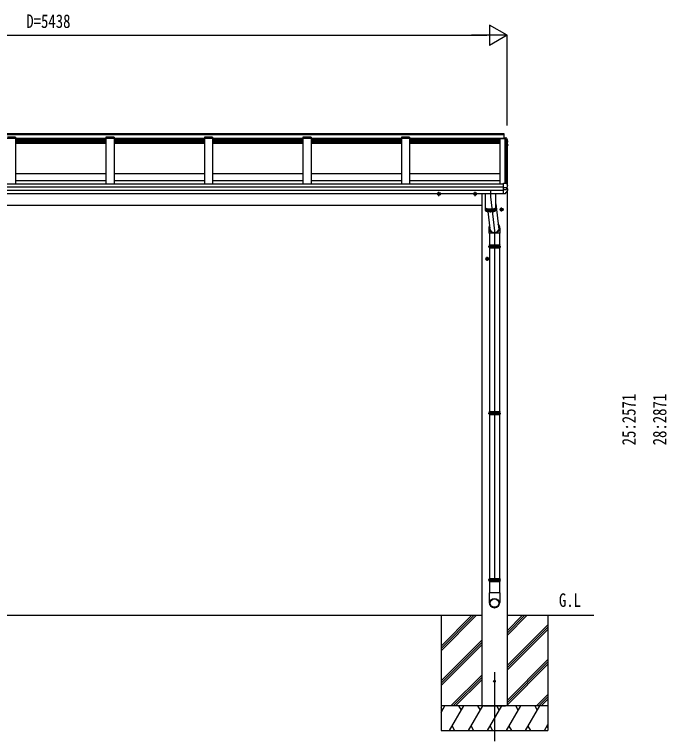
# Model space of a CAD drawing. Units: millimetres, scale not verified. Extents: x -10512 to 10512, y -7425 to 7425.
# Drawn here: x -6278 to -2306, y -4238 to 149 of the extents above; entities that cross this region are included whole.
import ezdxf
from ezdxf.enums import TextEntityAlignment as Align

# ---------------------------------------------------------------- set-up
doc = ezdxf.new("R2010")
doc.units = ezdxf.units.MM
doc.header["$LTSCALE"] = 40
for name, color, linetype in [('0-2_USER1', 3, 'Continuous'), ('0-4_YKK_12', 2, 'Continuous'), ('0-5_YKK_13', 4, 'Continuous'), ('0-6_YKK_A1', 4, 'Continuous'), ('0-7_YKK_D', 6, 'Continuous')]:
    doc.layers.add(name, color=color, linetype=linetype)
doc.styles.add('ＭＳ ゴシック', font='')
doc.styles.get('ＭＳ ゴシック').set_extended_font_data('MS Gothic')

msp = doc.modelspace()

# ---------------------------------------------------------------- linework, layer by layer
at = {"layer": '0-4_YKK_12'}
for p, q in [((-3276.95, -863.3), (-3276.95, -872.69)), ((-3378.45, -923.67), (-3378.45, -961.81)), ((-3378.45, -961.81), (-3354.45, -1168.77)), ((-3354.45, -1168.77), (-3354.45, -3297.4)), ((-3354.45, -3856.57), (-3354.45, -4277.65))]:
    msp.add_line(p, q, dxfattribs=at)
at = {"layer": '0-5_YKK_13'}
for p, q in [((-3295.95, -602.71), (-3284.79, -603.32)), ((-3295.95, -605.4), (-3295.95, -608.63)), ((-3295.95, -605.4), (-3295.95, -605.4)), ((-3295.95, -607.64), (-3285.12, -608.25)), ((-3285.12, -608.63), (-3295.95, -608.63)), ((-3285.12, -608.25), (-3284.75, -605.77)), ((-3285.12, -608.25), (-3285.12, -608.68)), ((-3284.97, -608.46), (-3284.75, -606.98)), ((-3283.77, -608.53), (-3284.97, -608.46)), ((-3276.95, -628.27), (-3276.38, -628.16)), ((-3276.95, -628.62), (-3276.38, -628.51)), ((-3275.53, -629.86), (-3276.95, -630.14)), ((-3276.95, -641.92), (-3275.81, -642.07)), ((-3276.95, -645.94), (-3275.13, -646.29)), ((-3276.1, -647.63), (-3276.95, -647.46)), ((-3274.48, -624.57), (-3274.48, -628.59)), ((-3274.12, -643.19), (-3274.11, -643.25)), ((-3274.07, -643.52), (-3274.07, -647.56)), ((-3298.95, -879.39), (-3298.95, -879.07)), ((-3298.95, -880.07), (-3298.95, -879.39)), ((-3298.95, -902.28), (-3298.95, -880.07)), ((-3298.95, -903.54), (-3298.95, -902.28)), ((-3298.95, -904.38), (-3298.95, -903.54)), ((-3298.95, -904.38), (-3284.16, -904.48)), ((-3298.95, -918.24), (-3298.95, -904.38)), ((-3298.95, -918.24), (-3284.16, -918.03)), ((-3298.95, -920.15), (-3298.95, -918.24)), ((-3298.95, -921.67), (-3298.95, -920.15)), ((-3282.5, -904.38), (-3276.12, -903.59)), ((-3281.95, -904.32), (-3281.95, -918.11)), ((-3281.95, -912.1), (-3274.72, -913.5)), ((-3275.25, -903.45), (-3275.18, -903.44)), ((-3275.25, -903.45), (-3275.25, -903.45)), ((-3274.38, -902.46), (-3274.38, -895.95)), ((-3273.91, -921.01), (-3273.91, -914.48)), ((-3680.94, -944.81), (-3703.94, -944.81)), ((-3692.44, -957.32), (-3692.44, -932.3)), ((-3460.94, -944.81), (-3483.94, -944.81)), ((-3472.44, -957.32), (-3472.44, -932.3)), ((-3410.45, -941.09), (-3410.45, -1027.86)), ((-3346.45, -1027.86), (-3346.45, -941.09)), ((-3298.95, -942.14), (-3298.95, -921.67)), ((-3298.95, -942.54), (-3287.36, -941.92)), ((-3298.95, -942.54), (-3298.95, -942.14)), ((-3286.57, -941.45), (-3286.58, -941.47)), ((-3346.45, -1004.09), (-3327.83, -1161.36)), ((-3410.45, -1028.82), (-3410.45, -1044.28)), ((-3409.86, -1045.83), (-3409.86, -1030.37)), ((-3408.63, -1031.56), (-3408.63, -1047.02)), ((-3406.82, -1048.11), (-3406.82, -1032.65)), ((-3404.45, -1033.65), (-3404.45, -1049.1)), ((-3401.58, -1050), (-3401.58, -1034.54)), ((-3398.27, -1050.78), (-3398.27, -1035.32)), ((-3395.86, -1051.22), (-3383.46, -1155.97)), ((-3394.56, -1035.98), (-3394.56, -1051.43)), ((-3390.55, -1036.49), (-3390.55, -1051.94)), ((-3386.31, -1036.85), (-3386.31, -1052.3)), ((-3381.91, -1037.05), (-3381.91, -1052.51)), ((-3377.45, -1037.1), (-3377.45, -1052.55)), ((-3373.01, -1036.98), (-3373.01, -1052.43)), ((-3368.68, -1036.7), (-3368.68, -1052.16)), ((-3364.54, -1036.28), (-3364.54, -1051.73)), ((-3360.67, -1035.7), (-3360.67, -1051.16)), ((-3357.15, -1035), (-3357.15, -1050.45)), ((-3354.05, -1034.18), (-3354.05, -1049.63)), ((-3351.43, -1033.26), (-3351.43, -1048.71)), ((-3349.33, -1032.25), (-3349.33, -1047.71)), ((-3347.8, -1031.2), (-3347.8, -1046.66)), ((-3346.45, -1044.28), (-3346.45, -1028.82)), ((-3299.44, -1039.81), (-3322.44, -1039.81)), ((-3310.94, -1052.32), (-3310.94, -1027.3)), ((-3387.84, -1152.62), (-3387.84, -1184.21)), ((-3321.84, -1184.21), (-3387.84, -1184.21)), ((-3384.45, -1184.21), (-3384.45, -1255.21)), ((-3324.45, -1184.21), (-3324.45, -1255.21)), ((-3321.84, -1153.03), (-3321.84, -1184.21)), ((-3392.45, -1264.21), (-3316.45, -1264.21)), ((-3387.05, -1257.21), (-3321.85, -1257.21)), ((-3387.05, -1271.21), (-3321.85, -1271.21)), ((-3386.45, -1255.21), (-3322.45, -1255.21)), ((-3386.45, -1255.21), (-3386.45, -1257.21)), ((-3386.45, -1271.21), (-3386.45, -1273.21)), ((-3322.45, -1255.21), (-3322.45, -1257.21)), ((-3322.45, -1271.21), (-3322.45, -1273.21)), ((-3386.45, -1273.21), (-3322.45, -1273.21)), ((-3384.45, -1273.21), (-3384.45, -2270.23)), ((-3324.45, -1273.21), (-3324.45, -2270.23)), ((-3386.44, -1339.81), (-3409.44, -1339.81)), ((-3397.94, -1352.32), (-3397.94, -1327.3)), ((-3392.45, -2279.23), (-3316.45, -2279.23)), ((-3387.05, -2272.23), (-3321.85, -2272.23)), ((-3386.45, -2270.23), (-3322.45, -2270.23)), ((-3386.45, -2270.23), (-3386.45, -2272.23)), ((-3322.45, -2270.23), (-3322.45, -2272.23)), ((-3387.05, -2286.23), (-3321.85, -2286.23)), ((-3386.45, -2286.23), (-3386.45, -2288.23)), ((-3386.45, -2288.23), (-3322.45, -2288.23)), ((-3384.45, -2288.23), (-3384.45, -3286.87)), ((-3324.45, -2288.23), (-3324.45, -3286.87)), ((-3322.45, -2286.23), (-3322.45, -2288.23)), ((-3387.05, -3288.87), (-3321.85, -3288.87)), ((-3386.45, -3286.87), (-3322.45, -3286.87)), ((-3386.45, -3286.87), (-3386.45, -3288.87)), ((-3322.45, -3286.87), (-3322.45, -3288.87)), ((-3392.45, -3295.87), (-3316.45, -3295.87)), ((-3387.05, -3302.87), (-3321.85, -3302.87)), ((-3386.45, -3302.87), (-3386.45, -3304.87)), ((-3386.45, -3304.87), (-3322.45, -3304.87)), ((-3384.45, -3304.87), (-3384.45, -3374.33)), ((-3324.45, -3304.87), (-3324.45, -3374.33)), ((-3322.45, -3302.87), (-3322.45, -3304.87)), ((-3322.6, -3374.33), (-3386.3, -3374.33)), ((-3386.3, -3374.33), (-3386.3, -3433.6)), ((-3322.6, -3374.33), (-3322.6, -3433.6))]:
    msp.add_line(p, q, dxfattribs=at)
for points in [[(-3295.95, -605.15), (-3284.75, -605.77), (-3284.75, -606.98), (-3283.63, -607.04)], [(-3285.05, -608.68), (-3284.97, -608.12), (-3284.97, -608.46)], [(-3282.14, -604.53), (-3277.9, -615.14), (-3274.55, -624.08), (-3274.49, -624.35), (-3274.48, -624.42)], [(-3282.14, -608.1), (-3281.15, -610.59), (-3280.16, -613.08), (-3279.2, -615.58), (-3278.24, -618.09), (-3277.3, -620.6), (-3276.37, -623.11), (-3275.45, -625.63), (-3274.55, -628.16)], [(-3274.25, -648.21), (-3275.71, -650.75), (-3276.95, -652.87)], [(-3274.48, -624.42), (-3274.48, -624.52), (-3274.48, -624.58)], [(-3274.11, -643.2), (-3274.08, -643.38), (-3274.08, -643.51)], [(-3298.95, -879.07), (-3284.95, -879.75), (-3284.95, -874.1), (-3283.19, -874.19)], [(-3282.31, -874.81), (-3281.28, -877.4), (-3280.26, -879.98), (-3279.25, -882.58), (-3278.26, -885.17), (-3277.28, -887.78), (-3276.32, -890.39), (-3275.37, -893), (-3274.43, -895.62)], [(-3282.5, -904.38), (-3282.75, -904.41), (-3282.9, -904.43)], [(-3277.73, -903.68), (-3276.49, -903.63), (-3275.25, -903.45)], [(-3274.43, -895.62), (-3274.39, -895.83), (-3274.38, -895.95)], [(-3692.44, -952.32), (-3698.94, -948.56), (-3698.94, -941.06), (-3692.44, -937.3)], [(-3692.44, -952.32), (-3685.94, -948.56), (-3685.94, -941.06), (-3692.44, -937.3)], [(-3472.44, -952.32), (-3478.94, -948.56), (-3478.94, -941.06), (-3472.44, -937.3)], [(-3472.44, -952.32), (-3465.94, -948.56), (-3465.94, -941.06), (-3472.44, -937.3)], [(-3410.45, -1027.86), (-3410.45, -1028), (-3410.34, -1028.56), (-3410.08, -1029.11), (-3409.68, -1029.66), (-3409.14, -1030.2), (-3408.46, -1030.73), (-3407.64, -1031.25), (-3406.69, -1031.75), (-3405.61, -1032.24), (-3404.4, -1032.7), (-3403.08, -1033.14), (-3401.64, -1033.56), (-3400.1, -1033.96), (-3398.46, -1034.32), (-3396.73, -1034.65), (-3394.92, -1034.96), (-3393.03, -1035.23), (-3391.07, -1035.47), (-3389.06, -1035.67), (-3386.99, -1035.84), (-3384.89, -1035.97), (-3382.76, -1036.06), (-3380.61, -1036.12), (-3378.45, -1036.14)], [(-3410.4, -1028.34), (-3410.41, -1028.4), (-3410.45, -1028.96), (-3410.34, -1029.52), (-3410.08, -1030.08), (-3409.68, -1030.63), (-3409.14, -1031.17), (-3408.46, -1031.7), (-3407.64, -1032.22), (-3406.69, -1032.72), (-3405.61, -1033.2), (-3404.4, -1033.67), (-3403.08, -1034.11), (-3401.64, -1034.53), (-3400.1, -1034.92), (-3398.46, -1035.29), (-3396.73, -1035.62), (-3394.92, -1035.92), (-3393.03, -1036.2), (-3391.07, -1036.43), (-3389.06, -1036.64), (-3386.99, -1036.8), (-3384.89, -1036.94), (-3382.76, -1037.03), (-3380.61, -1037.09), (-3378.45, -1037.11)], [(-3410.45, -1044.28), (-3410.45, -1044.42), (-3410.34, -1044.98), (-3410.08, -1045.53), (-3409.68, -1046.08), (-3409.14, -1046.62), (-3408.46, -1047.15), (-3407.64, -1047.67), (-3406.69, -1048.17), (-3405.61, -1048.66), (-3404.4, -1049.12), (-3403.08, -1049.57), (-3401.64, -1049.98), (-3400.1, -1050.38), (-3398.46, -1050.74), (-3396.73, -1051.08), (-3394.92, -1051.38), (-3393.03, -1051.65), (-3391.07, -1051.89), (-3389.06, -1052.09), (-3386.99, -1052.26), (-3384.89, -1052.39), (-3382.76, -1052.48), (-3380.61, -1052.54), (-3378.45, -1052.56)], [(-3408.75, -1030.52), (-3408.3, -1030.99), (-3407.66, -1031.51), (-3406.88, -1032.02), (-3405.97, -1032.51), (-3404.94, -1032.99), (-3403.78, -1033.45), (-3402.5, -1033.89), (-3401.11, -1034.3), (-3399.61, -1034.69), (-3398.01, -1035.05), (-3396.33, -1035.38), (-3394.56, -1035.68), (-3392.71, -1035.95), (-3390.8, -1036.18), (-3388.83, -1036.38), (-3386.81, -1036.55), (-3384.76, -1036.68), (-3382.67, -1036.77), (-3380.57, -1036.83), (-3378.45, -1036.85)], [(-3378.45, -1036.14), (-3376.29, -1036.12), (-3374.14, -1036.06), (-3372.01, -1035.97), (-3369.91, -1035.84), (-3367.84, -1035.67), (-3365.83, -1035.47), (-3363.87, -1035.23), (-3361.98, -1034.96), (-3360.17, -1034.65), (-3358.44, -1034.32), (-3356.8, -1033.96), (-3355.26, -1033.56), (-3353.82, -1033.14), (-3352.5, -1032.7), (-3351.29, -1032.24), (-3350.21, -1031.75), (-3349.26, -1031.25), (-3348.44, -1030.73), (-3347.76, -1030.2), (-3347.22, -1029.66), (-3346.82, -1029.11), (-3346.56, -1028.56), (-3346.45, -1028), (-3346.45, -1027.86)], [(-3378.45, -1037.11), (-3376.29, -1037.09), (-3374.14, -1037.03), (-3372.01, -1036.94), (-3369.91, -1036.8), (-3367.84, -1036.64), (-3365.83, -1036.43), (-3363.87, -1036.2), (-3361.98, -1035.92), (-3360.17, -1035.62), (-3358.44, -1035.29), (-3356.8, -1034.92), (-3355.26, -1034.53), (-3353.82, -1034.11), (-3352.5, -1033.67), (-3351.29, -1033.2), (-3350.21, -1032.72), (-3349.26, -1032.22), (-3348.44, -1031.7), (-3347.76, -1031.17), (-3347.22, -1030.63), (-3346.82, -1030.08), (-3346.56, -1029.52), (-3346.45, -1028.96), (-3346.49, -1028.4), (-3346.5, -1028.34)], [(-3378.45, -1036.85), (-3376.33, -1036.83), (-3374.23, -1036.77), (-3372.14, -1036.68), (-3370.09, -1036.55), (-3368.07, -1036.38), (-3366.1, -1036.18), (-3364.19, -1035.95), (-3362.34, -1035.68), (-3360.57, -1035.38), (-3358.89, -1035.05), (-3357.29, -1034.69), (-3355.79, -1034.3), (-3354.4, -1033.89), (-3353.12, -1033.45), (-3351.96, -1032.99), (-3350.93, -1032.51), (-3350.02, -1032.02), (-3349.24, -1031.51), (-3348.6, -1030.99), (-3348.16, -1030.52)], [(-3378.45, -1052.56), (-3376.29, -1052.54), (-3374.14, -1052.48), (-3372.01, -1052.39), (-3369.91, -1052.26), (-3367.84, -1052.09), (-3365.83, -1051.89), (-3363.87, -1051.65), (-3361.98, -1051.38), (-3360.17, -1051.08), (-3358.44, -1050.74), (-3356.8, -1050.38), (-3355.26, -1049.98), (-3353.82, -1049.57), (-3352.5, -1049.12), (-3351.29, -1048.66), (-3350.21, -1048.17), (-3349.26, -1047.67), (-3348.44, -1047.15), (-3347.76, -1046.62), (-3347.22, -1046.08), (-3346.82, -1045.53), (-3346.56, -1044.98), (-3346.45, -1044.42), (-3346.45, -1044.28)], [(-3310.94, -1047.32), (-3317.44, -1043.56), (-3317.44, -1036.06), (-3310.94, -1032.3)], [(-3310.94, -1047.32), (-3304.44, -1043.56), (-3304.44, -1036.06), (-3310.94, -1032.3)], [(-3397.94, -1347.32), (-3404.44, -1343.56), (-3404.44, -1336.06), (-3397.94, -1332.3)], [(-3397.94, -1347.32), (-3391.44, -1343.56), (-3391.44, -1336.06), (-3397.94, -1332.3)]]:
    msp.add_lwpolyline(points, dxfattribs=at)
for centre, radius in [((-3692.44, -944.81), 8.5), ((-3692.44, -944.81), 7.7), ((-3692.44, -944.81), 6.5), ((-3472.44, -944.81), 8.5), ((-3472.44, -944.81), 7.7), ((-3472.44, -944.81), 6.5), ((-3310.94, -1039.81), 8.5), ((-3310.94, -1039.81), 7.7), ((-3310.94, -1039.81), 6.5), ((-3397.94, -1339.81), 8.5), ((-3397.94, -1339.81), 7.7), ((-3397.94, -1339.81), 6.5), ((-3354.45, -3912.51), 5)]:
    msp.add_circle(centre, radius, dxfattribs=at)
for centre, radius, start, end in [((-3284.37, -605.9), 2.62, 31.83445, 99.24), ((-3283.79, -608.83), 0.3, 21.99494, 87.04231), ((-3283.72, -608.73), 1.7, 22.00225, 87.0423), ((-3745.88, -795.09), 498.52, 19.56907, 21.95354), ((-3708.71, -399.31), 499.04, 329.90411, 330.14673), ((-3708.71, -399.66), 499.04, 329.90411, 330.14673), ((-3276.44, -627.86), 0.3, 280.95393, 327.06409), ((-3276.44, -628.21), 0.299, 280.88931, 19.51522), ((-3276.15, -647.92), 0.299, 330.19129, 79.12168), ((-3275.83, -644.4), 2.32, 60.30373, 87.34859), ((-3275.77, -628.59), 1.3, 280.88938, 19.44863), ((-3275.38, -643.47), 1.3, 10.02543, 80.23195), ((-3275.37, -647.56), 1.3, 330.27138, 79.1216), ((-3283.24, -875.19), 1, 22.05378, 87.04045), ((-3281.61, -901.76), 16.37, 265.48312, 268.58725), ((-3275.38, -902.46), 1, 281.45361, 0), ((-3274.9, -914.48), 0.998, 0.05121, 79.086), ((-3274.91, -921.01), 1, 329.32149, 0), ((-3287.42, -940.92), 1, 273.10735, 326.38063), ((-3668.85, -687.31), 459.05, 326.38357, 329.32444), ((-3360.2, -1264.21), 27.75, 165.38919, 194.61079), ((-3348.7, -1264.21), 27.75, 0, 14.61083), ((-3348.7, -1264.21), 27.75, 345.38917, 0), ((-3360.2, -2279.23), 27.75, 165.38919, 194.61079), ((-3348.7, -2279.23), 27.75, 0, 14.61083), ((-3348.7, -2279.23), 27.75, 345.38917, 0), ((-3360.2, -3295.87), 27.75, 165.38919, 194.61079), ((-3348.7, -3295.87), 27.75, 0, 14.61083), ((-3348.7, -3295.87), 27.75, 345.38917, 0), ((-3355.3, -3433.6), 31, 180, 270), ((-3353.6, -3433.6), 31, 270, 0)]:
    msp.add_arc(centre, radius, start, end, dxfattribs=at)
for centre, major_axis, ratio, start_param, end_param in [((-3282.8, -896.86), (9.96, 2.12), 0.734427, 4.4222801, 4.5475838), ((-3282.8, -925.64), (-9.97, 1.96), 0.736539, 4.8664216, 4.9917253), ((-3282.95, -917.92), (-1, 0.195), 0.067217, 2.8005545, 3.1546872), ((-3354.84, -1149.53), (-33, -3.09), 0.972144, 5.8130325, 10.1446735), ((-3354.77, -1149.52), (-2.75, 29.4), 0.995638, 1.5707963, 5.2670759)]:
    msp.add_ellipse(centre, major_axis=major_axis, ratio=ratio, start_param=start_param, end_param=end_param, dxfattribs=at)
for major_axis in [(-28.29, 0), (-25.83, 0)]:
    msp.add_ellipse((-3354.45, -3436.42), major_axis=major_axis, ratio=0.996195, dxfattribs=at)
at = {"layer": '0-6_YKK_A1'}
for p, q in [((-3295.95, -578.31), (-8695.95, -578.31)), ((-3295.95, -583.59), (-8695.95, -583.59)), ((-8670.95, -604.14), (-3295.95, -604.14)), ((-8670.95, -604.14), (-3295.95, -604.14)), ((-6270.95, -598.96), (-6320.95, -598.96)), ((-6270.95, -598.96), (-6270.95, -882.1)), ((-6270.95, -607.07), (-5720.95, -607.07)), ((-6270.95, -613.14), (-5720.95, -613.14)), ((-5670.95, -598.96), (-5720.95, -598.96)), ((-5720.95, -598.96), (-5720.95, -882.1)), ((-5670.95, -598.96), (-5670.95, -882.1)), ((-5670.95, -607.07), (-5120.95, -607.07)), ((-5670.95, -613.14), (-5120.95, -613.14)), ((-5070.95, -598.96), (-5120.95, -598.96)), ((-5120.95, -598.96), (-5120.95, -882.1)), ((-5070.95, -598.96), (-5070.95, -882.1)), ((-5070.95, -607.07), (-4520.95, -607.07)), ((-5070.95, -613.14), (-4520.95, -613.14)), ((-4470.95, -598.96), (-4520.95, -598.96)), ((-4520.95, -598.96), (-4520.95, -882.1)), ((-4470.95, -598.96), (-4520.95, -598.96)), ((-4520.95, -598.96), (-4520.95, -882.1)), ((-4470.95, -598.96), (-4470.95, -882.1)), ((-4470.95, -598.96), (-4470.95, -882.1)), ((-4470.95, -607.07), (-3920.95, -607.07)), ((-4470.95, -613.14), (-3920.95, -613.14)), ((-3870.95, -598.96), (-3920.95, -598.96)), ((-3920.95, -598.96), (-3920.95, -882.1)), ((-3870.95, -598.96), (-3870.95, -882.1)), ((-3870.95, -607.07), (-3295.95, -607.07)), ((-3870.95, -613.14), (-3320.95, -613.14)), ((-3284.07, -608.68), (-3320.95, -608.68)), ((-3320.95, -608.68), (-3320.95, -882.1)), ((-3295.95, -608.2), (-3295.95, -578.31)), ((-3289.65, -879.52), (-3289.65, -608.68)), ((-3276.95, -627.23), (-3284.07, -608.68)), ((-3283.95, -609), (-3283.95, -874.15)), ((-6270.95, -614.11), (-5720.95, -614.11)), ((-6270.95, -624.14), (-5720.95, -624.14)), ((-6270.95, -629), (-5720.95, -629)), ((-6270.95, -630.54), (-5720.95, -630.54)), ((-6270.95, -632.5), (-5720.95, -632.5)), ((-6270.95, -636.27), (-5720.95, -636.27)), ((-5670.95, -614.11), (-5120.95, -614.11)), ((-5670.95, -624.14), (-5120.95, -624.14)), ((-5670.95, -629), (-5120.95, -629)), ((-5670.95, -630.54), (-5120.95, -630.54)), ((-5670.95, -632.5), (-5120.95, -632.5)), ((-5670.95, -636.27), (-5120.95, -636.27)), ((-5070.95, -614.11), (-4520.95, -614.11)), ((-5070.95, -624.14), (-4520.95, -624.14)), ((-5070.95, -629), (-4520.95, -629)), ((-5070.95, -630.54), (-4520.95, -630.54)), ((-5070.95, -632.5), (-4520.95, -632.5)), ((-5070.95, -636.27), (-4520.95, -636.27)), ((-4470.95, -614.11), (-3920.95, -614.11)), ((-4470.95, -624.14), (-3920.95, -624.14)), ((-4470.95, -629), (-3920.95, -629)), ((-4470.95, -630.54), (-3920.95, -630.54)), ((-4470.95, -632.5), (-3920.95, -632.5)), ((-4470.95, -636.27), (-3920.95, -636.27)), ((-3870.95, -614.11), (-3320.95, -614.11)), ((-3870.95, -624.14), (-3320.95, -624.14)), ((-3870.95, -629), (-3320.95, -629)), ((-3870.95, -630.54), (-3320.95, -630.54)), ((-3870.95, -632.5), (-3320.95, -632.5)), ((-3870.95, -636.27), (-3320.95, -636.27)), ((-3276.95, -627.23), (-3276.95, -888.67)), ((-6270.95, -819.56), (-5720.95, -819.56)), ((-5670.95, -819.56), (-5120.95, -819.56)), ((-5070.95, -819.56), (-4520.95, -819.56)), ((-4470.95, -819.56), (-3920.95, -819.56)), ((-3870.95, -819.56), (-3320.95, -819.56)), ((-6270.95, -862.07), (-5720.95, -862.07)), ((-5670.95, -862.07), (-5120.95, -862.07)), ((-5070.95, -862.07), (-4520.95, -862.07)), ((-4470.95, -862.07), (-3920.95, -862.07)), ((-3870.95, -862.07), (-3320.95, -862.07)), ((-8692.95, -882.1), (-3298.95, -882.1)), ((-8692.95, -901.62), (-3298.95, -901.62)), ((-3276.95, -887.72), (-3276.95, -888.67)), ((-8692.95, -921.73), (-3298.95, -921.73)), ((-8692.95, -941.09), (-3298.95, -941.09)), ((-3431.45, -941.09), (-3431.45, -3512.51)), ((-3277.45, -927.16), (-3277.45, -3512.51)), ((-8560.45, -1012.51), (-3431.45, -1012.51)), ((-3431.45, -3512.51), (-8560.45, -3512.51)), ((-3679.45, -3514.65), (-3677.32, -3512.51)), ((-3679.45, -3512.51), (-3679.45, -4212.51)), ((-3679.45, -3698.49), (-3493.47, -3512.51)), ((-3679.45, -3712.64), (-3479.33, -3512.51)), ((-3679.45, -3726.78), (-3465.19, -3512.51)), ((-3679.45, -3514.65), (-3677.32, -3512.51)), ((-3431.45, -3512.51), (-3431.45, -4062.51)), ((-2750.25, -3512.51), (-3277.45, -3512.51)), ((-3277.45, -3633.15), (-3156.82, -3512.51)), ((-3277.45, -3619), (-3170.96, -3512.51)), ((-3277.45, -3604.86), (-3185.1, -3512.51)), ((-3277.45, -3512.51), (-3277.45, -4062.51)), ((-3029.45, -3512.51), (-3029.45, -4212.51)), ((-3277.45, -3816.99), (-3029.45, -3568.99)), ((-3277.45, -3831.13), (-3029.45, -3583.14)), ((-3277.45, -3845.28), (-3029.45, -3597.28)), ((-3679.45, -3910.62), (-3431.45, -3662.63)), ((-3679.45, -3924.77), (-3431.45, -3676.77)), ((-3679.45, -3938.91), (-3431.45, -3690.91)), ((-3277.45, -4029.12), (-3029.45, -3781.13)), ((-3277.45, -4043.27), (-3029.45, -3795.27)), ((-3277.45, -4057.41), (-3029.45, -3809.41)), ((-3619.21, -4062.51), (-3431.45, -3874.76)), ((-3605.07, -4062.51), (-3431.45, -3888.9)), ((-3590.92, -4062.51), (-3431.45, -3903.04)), ((-3098.71, -4062.51), (-3029.45, -3993.26)), ((-3084.57, -4062.51), (-3029.45, -4007.4)), ((-3070.42, -4062.51), (-3029.45, -4021.54)), ((-3029.45, -4062.51), (-3679.45, -4062.51)), ((-3679.45, -4102.61), (-3656.3, -4062.51)), ((-3671.3, -4088.5), (-3679.45, -4074.38)), ((-3627.43, -4212.51), (-3540.83, -4062.51)), ((-3555.83, -4088.5), (-3570.83, -4062.51)), ((-3511.96, -4212.51), (-3425.36, -4062.51)), ((-3440.36, -4088.5), (-3455.36, -4062.51)), ((-3421.95, -4062.51), (-3286.95, -4062.51)), ((-3396.49, -4212.51), (-3309.89, -4062.51)), ((-3324.89, -4088.5), (-3339.89, -4062.51)), ((-3281.02, -4212.51), (-3194.42, -4062.51)), ((-3209.42, -4088.5), (-3224.42, -4062.51)), ((-3165.55, -4212.51), (-3078.95, -4062.51)), ((-3108.95, -4062.51), (-3093.95, -4088.5)), ((-3612.44, -4186.54), (-3597.44, -4212.51)), ((-3496.96, -4186.53), (-3481.96, -4212.51)), ((-3381.49, -4186.53), (-3366.5, -4212.51)), ((-3266.02, -4186.54), (-3251.03, -4212.51)), ((-3150.55, -4186.54), (-3135.56, -4212.51)), ((-3050.08, -4212.51), (-3029.45, -4176.78)), ((-3035.08, -4186.54), (-3029.45, -4196.29)), ((-3679.45, -4212.51), (-3029.45, -4212.51))]:
    msp.add_line(p, q, dxfattribs=at)
at = {"layer": '0-7_YKK_D'}
for p, q in [((-3276.95, 21.69), (-3385.2, 84.19)), ((-3385.2, 84.19), (-3385.2, -40.81)), ((-8589.95, 21.69), (-3401.95, 21.69)), ((-3276.95, 21.69), (-3493.46, 21.69)), ((-3276.95, 21.69), (-3385.2, -40.81)), ((-3276.95, -528.31), (-3276.95, 22.69))]:
    msp.add_line(p, q, dxfattribs=at)

# ---------------------------------------------------------------- texts
at = {"layer": '0-2_USER1', "style": 'ＭＳ ゴシック', "width": 0.8}
msp.add_text('G.L', height=82.48, dxfattribs=at).set_placement((-2961.93, -3484.5), align=Align.BOTTOM_LEFT)
at = {"layer": '0-7_YKK_D', "style": 'ＭＳ ゴシック', "width": 0.8}
msp.add_text('D=5438', height=82.48, dxfattribs=at).set_placement((-6205.95, 41.69), align=Align.BOTTOM_LEFT)
for s, p in [('25:2571', (-2470.29, -2475.8)), ('28:2871', (-2282.79, -2475.8))]:
    msp.add_text(s, height=82.48, rotation=90, dxfattribs=at).set_placement(p, align=Align.BOTTOM_LEFT)

doc.saveas('drawing.dxf')
